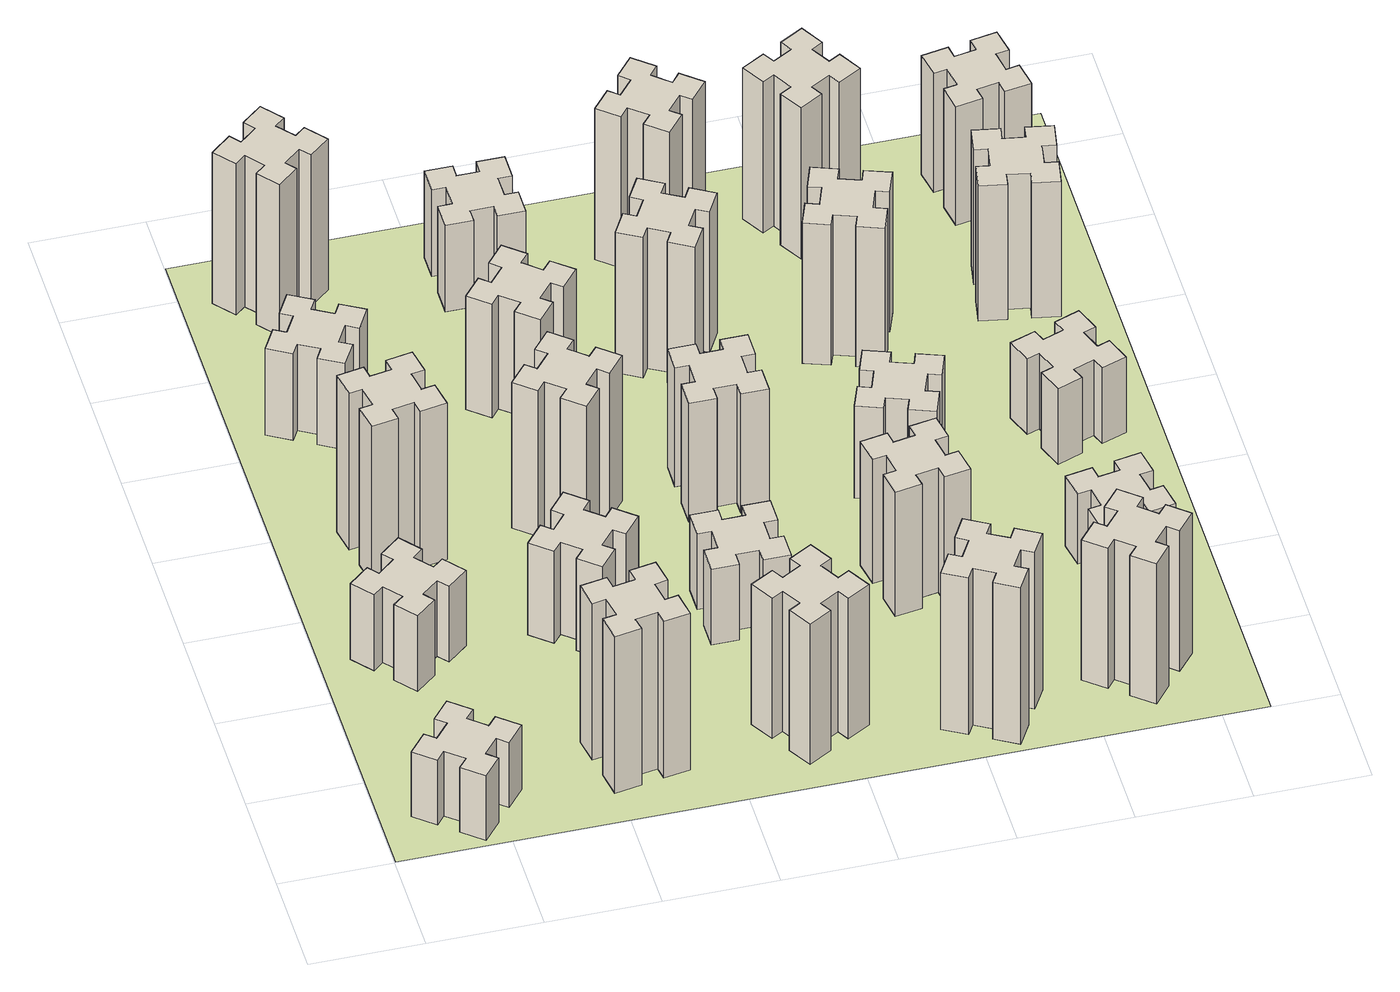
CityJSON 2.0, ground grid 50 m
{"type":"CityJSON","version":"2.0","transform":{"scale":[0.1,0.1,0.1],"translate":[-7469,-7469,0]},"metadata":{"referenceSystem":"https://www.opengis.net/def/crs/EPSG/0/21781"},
"CityObjects":{
"building1":{"type":"Building","attributes":{"class":"1000","function":"1000","usage":"1000","yearOfConstruction":2016,"roofType":"1000","measuredHeight":36,"storeysAboveGround":30,"storeysBelowGround":0},"geometry":[{"type":"Solid","lod":"1","boundaries":[[[[0,1,2,3,4,5,6,7,8,9,10,11,12,13,14,15,16,17,18,19]],[[17,16,20,21]],[[16,15,22,20]],[[15,14,23,22]],[[14,13,24,23]],[[13,12,25,24]],[[12,11,26,25]],[[11,10,27,26]],[[10,9,28,27]],[[9,8,29,28]],[[8,7,30,29]],[[7,6,31,30]],[[6,5,32,31]],[[5,4,33,32]],[[4,3,34,33]],[[3,2,35,34]],[[2,1,36,35]],[[1,0,37,36]],[[0,19,38,37]],[[19,18,39,38]],[[18,17,21,39]],[[24,25,26,27,28,29,30,31,32,33,34,35,36,37,38,39,21,20,22,23]]]]}]},
"building2":{"type":"Building","attributes":{"class":"1000","function":"1000","usage":"1000","yearOfConstruction":2016,"roofType":"1000","measuredHeight":42,"storeysAboveGround":30,"storeysBelowGround":0},"geometry":[{"type":"Solid","lod":"1","boundaries":[[[[40,41,42,43,44,45,46,47,48,49,50,51,52,53,54,55,56,57,58,59]],[[57,56,60,61]],[[56,55,62,60]],[[55,54,63,62]],[[54,53,64,63]],[[53,52,65,64]],[[52,51,66,65]],[[51,50,67,66]],[[50,49,68,67]],[[49,48,69,68]],[[48,47,70,69]],[[47,46,71,70]],[[46,45,72,71]],[[45,44,73,72]],[[44,43,74,73]],[[43,42,75,74]],[[42,41,76,75]],[[41,40,77,76]],[[40,59,78,77]],[[59,58,79,78]],[[58,57,61,79]],[[64,65,66,67,68,69,70,71,72,73,74,75,76,77,78,79,61,60,62,63]]]]}]},
"building3":{"type":"Building","attributes":{"class":"1000","function":"1000","usage":"1000","yearOfConstruction":2016,"roofType":"1000","measuredHeight":87,"storeysAboveGround":30,"storeysBelowGround":0},"geometry":[{"type":"Solid","lod":"1","boundaries":[[[[80,81,82,83,84,85,86,87,88,89,90,91,92,93,94,95,96,97,98,99]],[[97,96,100,101]],[[96,95,102,100]],[[95,94,103,102]],[[94,93,104,103]],[[93,92,105,104]],[[92,91,106,105]],[[91,90,107,106]],[[90,89,108,107]],[[89,88,109,108]],[[88,87,110,109]],[[87,86,111,110]],[[86,85,112,111]],[[85,84,113,112]],[[84,83,114,113]],[[83,82,115,114]],[[82,81,116,115]],[[81,80,117,116]],[[80,99,118,117]],[[99,98,119,118]],[[98,97,101,119]],[[104,105,106,107,108,109,110,111,112,113,114,115,116,117,118,119,101,100,102,103]]]]}]},
"building4":{"type":"Building","attributes":{"class":"1000","function":"1000","usage":"1000","yearOfConstruction":2016,"roofType":"1000","measuredHeight":48,"storeysAboveGround":30,"storeysBelowGround":0},"geometry":[{"type":"Solid","lod":"1","boundaries":[[[[120,121,122,123,124,125,126,127,128,129,130,131,132,133,134,135,136,137,138,139]],[[137,136,140,141]],[[136,135,142,140]],[[135,134,143,142]],[[134,133,144,143]],[[133,132,145,144]],[[132,131,146,145]],[[131,130,147,146]],[[130,129,148,147]],[[129,128,149,148]],[[128,127,150,149]],[[127,126,151,150]],[[126,125,152,151]],[[125,124,153,152]],[[124,123,154,153]],[[123,122,155,154]],[[122,121,156,155]],[[121,120,157,156]],[[120,139,158,157]],[[139,138,159,158]],[[138,137,141,159]],[[144,145,146,147,148,149,150,151,152,153,154,155,156,157,158,159,141,140,142,143]]]]}]},
"building5":{"type":"Building","attributes":{"class":"1000","function":"1000","usage":"1000","yearOfConstruction":2016,"roofType":"1000","measuredHeight":87,"storeysAboveGround":30,"storeysBelowGround":0},"geometry":[{"type":"Solid","lod":"1","boundaries":[[[[160,161,162,163,164,165,166,167,168,169,170,171,172,173,174,175,176,177,178,179]],[[177,176,180,181]],[[176,175,182,180]],[[175,174,183,182]],[[174,173,184,183]],[[173,172,185,184]],[[172,171,186,185]],[[171,170,187,186]],[[170,169,188,187]],[[169,168,189,188]],[[168,167,190,189]],[[167,166,191,190]],[[166,165,192,191]],[[165,164,193,192]],[[164,163,194,193]],[[163,162,195,194]],[[162,161,196,195]],[[161,160,197,196]],[[160,179,198,197]],[[179,178,199,198]],[[178,177,181,199]],[[184,185,186,187,188,189,190,191,192,193,194,195,196,197,198,199,181,180,182,183]]]]}]},
"building6":{"type":"Building","attributes":{"class":"1000","function":"1000","usage":"1000","yearOfConstruction":2016,"roofType":"1000","measuredHeight":84,"storeysAboveGround":30,"storeysBelowGround":0},"geometry":[{"type":"Solid","lod":"1","boundaries":[[[[200,201,202,203,204,205,206,207,208,209,210,211,212,213,214,215,216,217,218,219]],[[217,216,220,221]],[[216,215,222,220]],[[215,214,223,222]],[[214,213,224,223]],[[213,212,225,224]],[[212,211,226,225]],[[211,210,227,226]],[[210,209,228,227]],[[209,208,229,228]],[[208,207,230,229]],[[207,206,231,230]],[[206,205,232,231]],[[205,204,233,232]],[[204,203,234,233]],[[203,202,235,234]],[[202,201,236,235]],[[201,200,237,236]],[[200,219,238,237]],[[219,218,239,238]],[[218,217,221,239]],[[224,225,226,227,228,229,230,231,232,233,234,235,236,237,238,239,221,220,222,223]]]]}]},
"building7":{"type":"Building","attributes":{"class":"1000","function":"1000","usage":"1000","yearOfConstruction":2016,"roofType":"1000","measuredHeight":51,"storeysAboveGround":30,"storeysBelowGround":0},"geometry":[{"type":"Solid","lod":"1","boundaries":[[[[240,241,242,243,244,245,246,247,248,249,250,251,252,253,254,255,256,257,258,259]],[[257,256,260,261]],[[256,255,262,260]],[[255,254,263,262]],[[254,253,264,263]],[[253,252,265,264]],[[252,251,266,265]],[[251,250,267,266]],[[250,249,268,267]],[[249,248,269,268]],[[248,247,270,269]],[[247,246,271,270]],[[246,245,272,271]],[[245,244,273,272]],[[244,243,274,273]],[[243,242,275,274]],[[242,241,276,275]],[[241,240,277,276]],[[240,259,278,277]],[[259,258,279,278]],[[258,257,261,279]],[[264,265,266,267,268,269,270,271,272,273,274,275,276,277,278,279,261,260,262,263]]]]}]},
"building8":{"type":"Building","attributes":{"class":"1000","function":"1000","usage":"1000","yearOfConstruction":2016,"roofType":"1000","measuredHeight":81,"storeysAboveGround":30,"storeysBelowGround":0},"geometry":[{"type":"Solid","lod":"1","boundaries":[[[[280,281,282,283,284,285,286,287,288,289,290,291,292,293,294,295,296,297,298,299]],[[297,296,300,301]],[[296,295,302,300]],[[295,294,303,302]],[[294,293,304,303]],[[293,292,305,304]],[[292,291,306,305]],[[291,290,307,306]],[[290,289,308,307]],[[289,288,309,308]],[[288,287,310,309]],[[287,286,311,310]],[[286,285,312,311]],[[285,284,313,312]],[[284,283,314,313]],[[283,282,315,314]],[[282,281,316,315]],[[281,280,317,316]],[[280,299,318,317]],[[299,298,319,318]],[[298,297,301,319]],[[304,305,306,307,308,309,310,311,312,313,314,315,316,317,318,319,301,300,302,303]]]]}]},
"building9":{"type":"Building","attributes":{"class":"1000","function":"1000","usage":"1000","yearOfConstruction":2016,"roofType":"1000","measuredHeight":78,"storeysAboveGround":30,"storeysBelowGround":0},"geometry":[{"type":"Solid","lod":"1","boundaries":[[[[320,321,322,323,324,325,326,327,328,329,330,331,332,333,334,335,336,337,338,339]],[[337,336,340,341]],[[336,335,342,340]],[[335,334,343,342]],[[334,333,344,343]],[[333,332,345,344]],[[332,331,346,345]],[[331,330,347,346]],[[330,329,348,347]],[[329,328,349,348]],[[328,327,350,349]],[[327,326,351,350]],[[326,325,352,351]],[[325,324,353,352]],[[324,323,354,353]],[[323,322,355,354]],[[322,321,356,355]],[[321,320,357,356]],[[320,339,358,357]],[[339,338,359,358]],[[338,337,341,359]],[[344,345,346,347,348,349,350,351,352,353,354,355,356,357,358,359,341,340,342,343]]]]}]},
"building10":{"type":"Building","attributes":{"class":"1000","function":"1000","usage":"1000","yearOfConstruction":2016,"roofType":"1000","measuredHeight":63,"storeysAboveGround":30,"storeysBelowGround":0},"geometry":[{"type":"Solid","lod":"1","boundaries":[[[[360,361,362,363,364,365,366,367,368,369,370,371,372,373,374,375,376,377,378,379]],[[377,376,380,381]],[[376,375,382,380]],[[375,374,383,382]],[[374,373,384,383]],[[373,372,385,384]],[[372,371,386,385]],[[371,370,387,386]],[[370,369,388,387]],[[369,368,389,388]],[[368,367,390,389]],[[367,366,391,390]],[[366,365,392,391]],[[365,364,393,392]],[[364,363,394,393]],[[363,362,395,394]],[[362,361,396,395]],[[361,360,397,396]],[[360,379,398,397]],[[379,378,399,398]],[[378,377,381,399]],[[384,385,386,387,388,389,390,391,392,393,394,395,396,397,398,399,381,380,382,383]]]]}]},
"building11":{"type":"Building","attributes":{"class":"1000","function":"1000","usage":"1000","yearOfConstruction":2016,"roofType":"1000","measuredHeight":42,"storeysAboveGround":30,"storeysBelowGround":0},"geometry":[{"type":"Solid","lod":"1","boundaries":[[[[400,401,402,403,404,405,406,407,408,409,410,411,412,413,414,415,416,417,418,419]],[[417,416,420,421]],[[416,415,422,420]],[[415,414,423,422]],[[414,413,424,423]],[[413,412,425,424]],[[412,411,426,425]],[[411,410,427,426]],[[410,409,428,427]],[[409,408,429,428]],[[408,407,430,429]],[[407,406,431,430]],[[406,405,432,431]],[[405,404,433,432]],[[404,403,434,433]],[[403,402,435,434]],[[402,401,436,435]],[[401,400,437,436]],[[400,419,438,437]],[[419,418,439,438]],[[418,417,421,439]],[[424,425,426,427,428,429,430,431,432,433,434,435,436,437,438,439,421,420,422,423]]]]}]},
"building12":{"type":"Building","attributes":{"class":"1000","function":"1000","usage":"1000","yearOfConstruction":2016,"roofType":"1000","measuredHeight":48,"storeysAboveGround":30,"storeysBelowGround":0},"geometry":[{"type":"Solid","lod":"1","boundaries":[[[[440,441,442,443,444,445,446,447,448,449,450,451,452,453,454,455,456,457,458,459]],[[457,456,460,461]],[[456,455,462,460]],[[455,454,463,462]],[[454,453,464,463]],[[453,452,465,464]],[[452,451,466,465]],[[451,450,467,466]],[[450,449,468,467]],[[449,448,469,468]],[[448,447,470,469]],[[447,446,471,470]],[[446,445,472,471]],[[445,444,473,472]],[[444,443,474,473]],[[443,442,475,474]],[[442,441,476,475]],[[441,440,477,476]],[[440,459,478,477]],[[459,458,479,478]],[[458,457,461,479]],[[464,465,466,467,468,469,470,471,472,473,474,475,476,477,478,479,461,460,462,463]]]]}]},
"building13":{"type":"Building","attributes":{"class":"1000","function":"1000","usage":"1000","yearOfConstruction":2016,"roofType":"1000","measuredHeight":66,"storeysAboveGround":30,"storeysBelowGround":0},"geometry":[{"type":"Solid","lod":"1","boundaries":[[[[480,481,482,483,484,485,486,487,488,489,490,491,492,493,494,495,496,497,498,499]],[[497,496,500,501]],[[496,495,502,500]],[[495,494,503,502]],[[494,493,504,503]],[[493,492,505,504]],[[492,491,506,505]],[[491,490,507,506]],[[490,489,508,507]],[[489,488,509,508]],[[488,487,510,509]],[[487,486,511,510]],[[486,485,512,511]],[[485,484,513,512]],[[484,483,514,513]],[[483,482,515,514]],[[482,481,516,515]],[[481,480,517,516]],[[480,499,518,517]],[[499,498,519,518]],[[498,497,501,519]],[[504,505,506,507,508,509,510,511,512,513,514,515,516,517,518,519,501,500,502,503]]]]}]},
"building14":{"type":"Building","attributes":{"class":"1000","function":"1000","usage":"1000","yearOfConstruction":2016,"roofType":"1000","measuredHeight":78,"storeysAboveGround":30,"storeysBelowGround":0},"geometry":[{"type":"Solid","lod":"1","boundaries":[[[[520,521,522,523,524,525,526,527,528,529,530,531,532,533,534,535,536,537,538,539]],[[537,536,540,541]],[[536,535,542,540]],[[535,534,543,542]],[[534,533,544,543]],[[533,532,545,544]],[[532,531,546,545]],[[531,530,547,546]],[[530,529,548,547]],[[529,528,549,548]],[[528,527,550,549]],[[527,526,551,550]],[[526,525,552,551]],[[525,524,553,552]],[[524,523,554,553]],[[523,522,555,554]],[[522,521,556,555]],[[521,520,557,556]],[[520,539,558,557]],[[539,538,559,558]],[[538,537,541,559]],[[544,545,546,547,548,549,550,551,552,553,554,555,556,557,558,559,541,540,542,543]]]]}]},
"building15":{"type":"Building","attributes":{"class":"1000","function":"1000","usage":"1000","yearOfConstruction":2016,"roofType":"1000","measuredHeight":87,"storeysAboveGround":30,"storeysBelowGround":0},"geometry":[{"type":"Solid","lod":"1","boundaries":[[[[560,561,562,563,564,565,566,567,568,569,570,571,572,573,574,575,576,577,578,579]],[[577,576,580,581]],[[576,575,582,580]],[[575,574,583,582]],[[574,573,584,583]],[[573,572,585,584]],[[572,571,586,585]],[[571,570,587,586]],[[570,569,588,587]],[[569,568,589,588]],[[568,567,590,589]],[[567,566,591,590]],[[566,565,592,591]],[[565,564,593,592]],[[564,563,594,593]],[[563,562,595,594]],[[562,561,596,595]],[[561,560,597,596]],[[560,579,598,597]],[[579,578,599,598]],[[578,577,581,599]],[[584,585,586,587,588,589,590,591,592,593,594,595,596,597,598,599,581,580,582,583]]]]}]},
"building16":{"type":"Building","attributes":{"class":"1000","function":"1000","usage":"1000","yearOfConstruction":2016,"roofType":"1000","measuredHeight":69,"storeysAboveGround":30,"storeysBelowGround":0},"geometry":[{"type":"Solid","lod":"1","boundaries":[[[[600,601,602,603,604,605,606,607,608,609,610,611,612,613,614,615,616,617,618,619]],[[617,616,620,621]],[[616,615,622,620]],[[615,614,623,622]],[[614,613,624,623]],[[613,612,625,624]],[[612,611,626,625]],[[611,610,627,626]],[[610,609,628,627]],[[609,608,629,628]],[[608,607,630,629]],[[607,606,631,630]],[[606,605,632,631]],[[605,604,633,632]],[[604,603,634,633]],[[603,602,635,634]],[[602,601,636,635]],[[601,600,637,636]],[[600,619,638,637]],[[619,618,639,638]],[[618,617,621,639]],[[624,625,626,627,628,629,630,631,632,633,634,635,636,637,638,639,621,620,622,623]]]]}]},
"building17":{"type":"Building","attributes":{"class":"1000","function":"1000","usage":"1000","yearOfConstruction":2016,"roofType":"1000","measuredHeight":84,"storeysAboveGround":30,"storeysBelowGround":0},"geometry":[{"type":"Solid","lod":"1","boundaries":[[[[640,641,642,643,644,645,646,647,648,649,650,651,652,653,654,655,656,657,658,659]],[[657,656,660,661]],[[656,655,662,660]],[[655,654,663,662]],[[654,653,664,663]],[[653,652,665,664]],[[652,651,666,665]],[[651,650,667,666]],[[650,649,668,667]],[[649,648,669,668]],[[648,647,670,669]],[[647,646,671,670]],[[646,645,672,671]],[[645,644,673,672]],[[644,643,674,673]],[[643,642,675,674]],[[642,641,676,675]],[[641,640,677,676]],[[640,659,678,677]],[[659,658,679,678]],[[658,657,661,679]],[[664,665,666,667,668,669,670,671,672,673,674,675,676,677,678,679,661,660,662,663]]]]}]},
"building18":{"type":"Building","attributes":{"class":"1000","function":"1000","usage":"1000","yearOfConstruction":2016,"roofType":"1000","measuredHeight":51,"storeysAboveGround":30,"storeysBelowGround":0},"geometry":[{"type":"Solid","lod":"1","boundaries":[[[[680,681,682,683,684,685,686,687,688,689,690,691,692,693,694,695,696,697,698,699]],[[697,696,700,701]],[[696,695,702,700]],[[695,694,703,702]],[[694,693,704,703]],[[693,692,705,704]],[[692,691,706,705]],[[691,690,707,706]],[[690,689,708,707]],[[689,688,709,708]],[[688,687,710,709]],[[687,686,711,710]],[[686,685,712,711]],[[685,684,713,712]],[[684,683,714,713]],[[683,682,715,714]],[[682,681,716,715]],[[681,680,717,716]],[[680,699,718,717]],[[699,698,719,718]],[[698,697,701,719]],[[704,705,706,707,708,709,710,711,712,713,714,715,716,717,718,719,701,700,702,703]]]]}]},
"building19":{"type":"Building","attributes":{"class":"1000","function":"1000","usage":"1000","yearOfConstruction":2016,"roofType":"1000","measuredHeight":78,"storeysAboveGround":30,"storeysBelowGround":0},"geometry":[{"type":"Solid","lod":"1","boundaries":[[[[720,721,722,723,724,725,726,727,728,729,730,731,732,733,734,735,736,737,738,739]],[[737,736,740,741]],[[736,735,742,740]],[[735,734,743,742]],[[734,733,744,743]],[[733,732,745,744]],[[732,731,746,745]],[[731,730,747,746]],[[730,729,748,747]],[[729,728,749,748]],[[728,727,750,749]],[[727,726,751,750]],[[726,725,752,751]],[[725,724,753,752]],[[724,723,754,753]],[[723,722,755,754]],[[722,721,756,755]],[[721,720,757,756]],[[720,739,758,757]],[[739,738,759,758]],[[738,737,741,759]],[[744,745,746,747,748,749,750,751,752,753,754,755,756,757,758,759,741,740,742,743]]]]}]},
"building20":{"type":"Building","attributes":{"class":"1000","function":"1000","usage":"1000","yearOfConstruction":2016,"roofType":"1000","measuredHeight":78,"storeysAboveGround":30,"storeysBelowGround":0},"geometry":[{"type":"Solid","lod":"1","boundaries":[[[[760,761,762,763,764,765,766,767,768,769,770,771,772,773,774,775,776,777,778,779]],[[777,776,780,781]],[[776,775,782,780]],[[775,774,783,782]],[[774,773,784,783]],[[773,772,785,784]],[[772,771,786,785]],[[771,770,787,786]],[[770,769,788,787]],[[769,768,789,788]],[[768,767,790,789]],[[767,766,791,790]],[[766,765,792,791]],[[765,764,793,792]],[[764,763,794,793]],[[763,762,795,794]],[[762,761,796,795]],[[761,760,797,796]],[[760,779,798,797]],[[779,778,799,798]],[[778,777,781,799]],[[784,785,786,787,788,789,790,791,792,793,794,795,796,797,798,799,781,780,782,783]]]]}]},
"building21":{"type":"Building","attributes":{"class":"1000","function":"1000","usage":"1000","yearOfConstruction":2016,"roofType":"1000","measuredHeight":84,"storeysAboveGround":30,"storeysBelowGround":0},"geometry":[{"type":"Solid","lod":"1","boundaries":[[[[800,801,802,803,804,805,806,807,808,809,810,811,812,813,814,815,816,817,818,819]],[[817,816,820,821]],[[816,815,822,820]],[[815,814,823,822]],[[814,813,824,823]],[[813,812,825,824]],[[812,811,826,825]],[[811,810,827,826]],[[810,809,828,827]],[[809,808,829,828]],[[808,807,830,829]],[[807,806,831,830]],[[806,805,832,831]],[[805,804,833,832]],[[804,803,834,833]],[[803,802,835,834]],[[802,801,836,835]],[[801,800,837,836]],[[800,819,838,837]],[[819,818,839,838]],[[818,817,821,839]],[[824,825,826,827,828,829,830,831,832,833,834,835,836,837,838,839,821,820,822,823]]]]}]},
"building22":{"type":"Building","attributes":{"class":"1000","function":"1000","usage":"1000","yearOfConstruction":2016,"roofType":"1000","measuredHeight":39,"storeysAboveGround":30,"storeysBelowGround":0},"geometry":[{"type":"Solid","lod":"1","boundaries":[[[[840,841,842,843,844,845,846,847,848,849,850,851,852,853,854,855,856,857,858,859]],[[857,856,860,861]],[[856,855,862,860]],[[855,854,863,862]],[[854,853,864,863]],[[853,852,865,864]],[[852,851,866,865]],[[851,850,867,866]],[[850,849,868,867]],[[849,848,869,868]],[[848,847,870,869]],[[847,846,871,870]],[[846,845,872,871]],[[845,844,873,872]],[[844,843,874,873]],[[843,842,875,874]],[[842,841,876,875]],[[841,840,877,876]],[[840,859,878,877]],[[859,858,879,878]],[[858,857,861,879]],[[864,865,866,867,868,869,870,871,872,873,874,875,876,877,878,879,861,860,862,863]]]]}]},
"building23":{"type":"Building","attributes":{"class":"1000","function":"1000","usage":"1000","yearOfConstruction":2016,"roofType":"1000","measuredHeight":42,"storeysAboveGround":30,"storeysBelowGround":0},"geometry":[{"type":"Solid","lod":"1","boundaries":[[[[880,881,882,883,884,885,886,887,888,889,890,891,892,893,894,895,896,897,898,899]],[[897,896,900,901]],[[896,895,902,900]],[[895,894,903,902]],[[894,893,904,903]],[[893,892,905,904]],[[892,891,906,905]],[[891,890,907,906]],[[890,889,908,907]],[[889,888,909,908]],[[888,887,910,909]],[[887,886,911,910]],[[886,885,912,911]],[[885,884,913,912]],[[884,883,914,913]],[[883,882,915,914]],[[882,881,916,915]],[[881,880,917,916]],[[880,899,918,917]],[[899,898,919,918]],[[898,897,901,919]],[[904,905,906,907,908,909,910,911,912,913,914,915,916,917,918,919,901,900,902,903]]]]}]},
"building24":{"type":"Building","attributes":{"class":"1000","function":"1000","usage":"1000","yearOfConstruction":2016,"roofType":"1000","measuredHeight":75,"storeysAboveGround":30,"storeysBelowGround":0},"geometry":[{"type":"Solid","lod":"1","boundaries":[[[[920,921,922,923,924,925,926,927,928,929,930,931,932,933,934,935,936,937,938,939]],[[937,936,940,941]],[[936,935,942,940]],[[935,934,943,942]],[[934,933,944,943]],[[933,932,945,944]],[[932,931,946,945]],[[931,930,947,946]],[[930,929,948,947]],[[929,928,949,948]],[[928,927,950,949]],[[927,926,951,950]],[[926,925,952,951]],[[925,924,953,952]],[[924,923,954,953]],[[923,922,955,954]],[[922,921,956,955]],[[921,920,957,956]],[[920,939,958,957]],[[939,938,959,958]],[[938,937,941,959]],[[944,945,946,947,948,949,950,951,952,953,954,955,956,957,958,959,941,940,942,943]]]]}]},
"building25":{"type":"Building","attributes":{"class":"1000","function":"1000","usage":"1000","yearOfConstruction":2016,"roofType":"1000","measuredHeight":66,"storeysAboveGround":30,"storeysBelowGround":0},"geometry":[{"type":"Solid","lod":"1","boundaries":[[[[960,961,962,963,964,965,966,967,968,969,970,971,972,973,974,975,976,977,978,979]],[[977,976,980,981]],[[976,975,982,980]],[[975,974,983,982]],[[974,973,984,983]],[[973,972,985,984]],[[972,971,986,985]],[[971,970,987,986]],[[970,969,988,987]],[[969,968,989,988]],[[968,967,990,989]],[[967,966,991,990]],[[966,965,992,991]],[[965,964,993,992]],[[964,963,994,993]],[[963,962,995,994]],[[962,961,996,995]],[[961,960,997,996]],[[960,979,998,997]],[[979,978,999,998]],[[978,977,981,999]],[[984,985,986,987,988,989,990,991,992,993,994,995,996,997,998,999,981,980,982,983]]]]}]},
"landuse1":{"type":"LandUse","attributes":{"name":"plot1","function":"1010"},"geometry":[{"type":"MultiSurface","lod":"1","boundaries":[[[1000,1001,1002,1003]]]}]}
},
"vertices":[
[266,223,0],[343,159,0],[304,113,0],[396,36,0],[473,128,0],[427,166,0],[492,243,0],[538,204,0],[615,296,0],[523,373,0],[484,327,0],[408,392,0],[446,438,0],[354,515,0],[277,423,0],[323,384,0],[259,308,0],[213,346,0],[136,254,0],[228,177,0],[259,308,360],[213,346,360],[323,384,360],[277,423,360],[354,515,360],[446,438,360],[408,392,360],[484,327,360],[523,373,360],[615,296,360],[538,204,360],[492,243,360],[427,166,360],[473,128,360],[396,36,360],[304,113,360],[343,159,360],[266,223,360],[228,177,360],[136,254,360],
[343,1332,0],[266,1267,0],[228,1313,0],[136,1236,0],[213,1144,0],[259,1183,0],[323,1106,0],[277,1068,0],[354,976,0],[446,1053,0],[408,1099,0],[484,1163,0],[523,1117,0],[615,1194,0],[538,1286,0],[492,1248,0],[427,1324,0],[473,1363,0],[396,1455,0],[304,1378,0],[427,1324,420],[473,1363,420],[492,1248,420],[538,1286,420],[615,1194,420],[523,1117,420],[484,1163,420],[408,1099,420],[446,1053,420],[354,976,420],[277,1068,420],[323,1106,420],[259,1183,420],[213,1144,420],[136,1236,420],[228,1313,420],[266,1267,420],[343,1332,420],[304,1378,420],[396,1455,420],
[445,1738,0],[544,1756,0],[554,1697,0],[672,1717,0],[651,1836,0],[592,1825,0],[575,1924,0],[634,1934,0],[613,2052,0],[495,2031,0],[505,1972,0],[407,1955,0],[397,2014,0],[278,1993,0],[299,1875,0],[358,1885,0],[376,1787,0],[317,1777,0],[337,1658,0],[456,1679,0],[376,1787,870],[317,1777,870],[358,1885,870],[299,1875,870],[278,1993,870],[397,2014,870],[407,1955,870],[505,1972,870],[495,2031,870],[613,2052,870],[634,1934,870],[575,1924,870],[592,1825,870],[651,1836,870],[672,1717,870],[554,1697,870],[544,1756,870],[445,1738,870],[456,1679,870],[337,1658,870],
[277,2625,0],[364,2575,0],[334,2523,0],[438,2463,0],[498,2567,0],[446,2597,0],[496,2684,0],[548,2654,0],[608,2758,0],[504,2818,0],[474,2766,0],[387,2816,0],[417,2868,0],[313,2928,0],[253,2824,0],[305,2794,0],[255,2707,0],[203,2737,0],[143,2633,0],[247,2573,0],[255,2707,480],[203,2737,480],[305,2794,480],[253,2824,480],[313,2928,480],[417,2868,480],[387,2816,480],[474,2766,480],[504,2818,480],[608,2758,480],[548,2654,480],[496,2684,480],[446,2597,480],[498,2567,480],[438,2463,480],[334,2523,480],[364,2575,480],[277,2625,480],[247,2573,480],[143,2633,480],
[1232,345,0],[1215,444,0],[1274,454,0],[1253,572,0],[1135,551,0],[1145,492,0],[1047,475,0],[1037,534,0],[918,513,0],[939,395,0],[998,405,0],[1016,307,0],[957,297,0],[977,178,0],[1096,199,0],[1085,258,0],[1184,276,0],[1194,217,0],[1312,237,0],[1291,356,0],[1184,276,870],[1194,217,870],[1085,258,870],[1096,199,870],[977,178,870],[957,297,870],[1016,307,870],[998,405,870],[939,395,870],[918,513,870],[1037,534,870],[1047,475,870],[1145,492,870],[1135,551,870],[1253,572,870],[1274,454,870],[1215,444,870],[1232,345,870],[1291,356,870],[1312,237,870],
[408,3319,0],[484,3383,0],[523,3337,0],[615,3414,0],[538,3506,0],[492,3468,0],[427,3544,0],[473,3583,0],[396,3675,0],[304,3598,0],[343,3552,0],[266,3487,0],[228,3533,0],[136,3456,0],[213,3364,0],[259,3403,0],[323,3326,0],[277,3288,0],[354,3196,0],[446,3273,0],[323,3326,840],[277,3288,840],[259,3403,840],[213,3364,840],[136,3456,840],[228,3533,840],[266,3487,840],[343,3552,840],[304,3598,840],[396,3675,840],[473,3583,840],[427,3544,840],[492,3468,840],[538,3506,840],[615,3414,840],[523,3337,840],[484,3383,840],[408,3319,840],[446,3273,840],[354,3196,840],
[1063,1324,0],[999,1248,0],[953,1286,0],[876,1194,0],[968,1117,0],[1006,1163,0],[1083,1099,0],[1044,1053,0],[1136,976,0],[1213,1068,0],[1167,1106,0],[1232,1183,0],[1278,1144,0],[1355,1236,0],[1263,1313,0],[1224,1267,0],[1148,1332,0],[1186,1378,0],[1094,1455,0],[1017,1363,0],[1148,1332,510],[1186,1378,510],[1224,1267,510],[1263,1313,510],[1355,1236,510],[1278,1144,510],[1232,1183,510],[1167,1106,510],[1213,1068,510],[1136,976,510],[1044,1053,510],[1083,1099,510],[1006,1163,510],[968,1117,510],[876,1194,510],[953,1286,510],[999,1248,510],[1063,1324,510],[1017,1363,510],[1094,1455,510],
[1324,1907,0],[1248,1972,0],[1286,2018,0],[1194,2095,0],[1117,2003,0],[1163,1964,0],[1099,1888,0],[1053,1926,0],[976,1834,0],[1068,1757,0],[1106,1803,0],[1183,1739,0],[1144,1693,0],[1236,1616,0],[1313,1708,0],[1267,1746,0],[1332,1823,0],[1378,1784,0],[1455,1876,0],[1363,1953,0],[1332,1823,810],[1378,1784,810],[1267,1746,810],[1313,1708,810],[1236,1616,810],[1144,1693,810],[1183,1739,810],[1106,1803,810],[1068,1757,810],[976,1834,810],[1053,1926,810],[1099,1888,810],[1163,1964,810],[1117,2003,810],[1194,2095,810],[1286,2018,810],[1248,1972,810],[1324,1907,810],[1363,1953,810],[1455,1876,810],
[1867,255,0],[1954,305,0],[1984,253,0],[2088,313,0],[2028,417,0],[1976,387,0],[1926,474,0],[1978,504,0],[1918,608,0],[1814,548,0],[1844,496,0],[1757,446,0],[1727,498,0],[1623,438,0],[1683,334,0],[1735,364,0],[1785,277,0],[1733,247,0],[1793,143,0],[1897,203,0],[1785,277,780],[1733,247,780],[1735,364,780],[1683,334,780],[1623,438,780],[1727,498,780],[1757,446,780],[1844,496,780],[1814,548,780],[1918,608,780],[1978,504,780],[1926,474,780],[1976,387,780],[2028,417,780],[2088,313,780],[1984,253,780],[1954,305,780],[1867,255,780],[1897,203,780],[1793,143,780],
[1267,2486,0],[1332,2563,0],[1378,2524,0],[1455,2616,0],[1363,2693,0],[1324,2647,0],[1248,2712,0],[1286,2758,0],[1194,2835,0],[1117,2743,0],[1163,2704,0],[1099,2628,0],[1053,2666,0],[976,2574,0],[1068,2497,0],[1106,2543,0],[1183,2479,0],[1144,2433,0],[1236,2356,0],[1313,2448,0],[1183,2479,630],[1144,2433,630],[1106,2543,630],[1068,2497,630],[976,2574,630],[1053,2666,630],[1099,2628,630],[1163,2704,630],[1117,2743,630],[1194,2835,630],[1286,2758,630],[1248,2712,630],[1324,2647,630],[1363,2693,630],[1455,2616,630],[1378,2524,630],[1332,2563,630],[1267,2486,630],[1313,2448,630],[1236,2356,630],
[1645,1165,0],[1645,1065,0],[1585,1065,0],[1585,945,0],[1705,945,0],[1705,1005,0],[1805,1005,0],[1805,945,0],[1925,945,0],[1925,1065,0],[1865,1065,0],[1865,1165,0],[1925,1165,0],[1925,1285,0],[1805,1285,0],[1805,1225,0],[1705,1225,0],[1705,1285,0],[1585,1285,0],[1585,1165,0],[1705,1225,420],[1705,1285,420],[1805,1225,420],[1805,1285,420],[1925,1285,420],[1925,1165,420],[1865,1165,420],[1865,1065,420],[1925,1065,420],[1925,945,420],[1805,945,420],[1805,1005,420],[1705,1005,420],[1705,945,420],[1585,945,420],[1585,1065,420],[1645,1065,420],[1645,1165,420],[1585,1165,420],[1585,1285,420],
[1105,3385,0],[1105,3285,0],[1045,3285,0],[1045,3165,0],[1165,3165,0],[1165,3225,0],[1265,3225,0],[1265,3165,0],[1385,3165,0],[1385,3285,0],[1325,3285,0],[1325,3385,0],[1385,3385,0],[1385,3505,0],[1265,3505,0],[1265,3445,0],[1165,3445,0],[1165,3505,0],[1045,3505,0],[1045,3385,0],[1165,3445,480],[1165,3505,480],[1265,3445,480],[1265,3505,480],[1385,3505,480],[1385,3385,480],[1325,3385,480],[1325,3285,480],[1385,3285,480],[1385,3165,480],[1265,3165,480],[1265,3225,480],[1165,3225,480],[1165,3165,480],[1045,3165,480],[1045,3285,480],[1105,3285,480],[1105,3385,480],[1045,3385,480],[1045,3505,480],
[1805,1745,0],[1905,1745,0],[1905,1685,0],[2025,1685,0],[2025,1805,0],[1965,1805,0],[1965,1905,0],[2025,1905,0],[2025,2025,0],[1905,2025,0],[1905,1965,0],[1805,1965,0],[1805,2025,0],[1685,2025,0],[1685,1905,0],[1745,1905,0],[1745,1805,0],[1685,1805,0],[1685,1685,0],[1805,1685,0],[1745,1805,660],[1685,1805,660],[1745,1905,660],[1685,1905,660],[1685,2025,660],[1805,2025,660],[1805,1965,660],[1905,1965,660],[1905,2025,660],[2025,2025,660],[2025,1905,660],[1965,1905,660],[1965,1805,660],[2025,1805,660],[2025,1685,660],[1905,1685,660],[1905,1745,660],[1805,1745,660],[1805,1685,660],[1685,1685,660],
[1757,2625,0],[1844,2575,0],[1814,2523,0],[1918,2463,0],[1978,2567,0],[1926,2597,0],[1976,2684,0],[2028,2654,0],[2088,2758,0],[1984,2818,0],[1954,2766,0],[1867,2816,0],[1897,2868,0],[1793,2928,0],[1733,2824,0],[1785,2794,0],[1735,2707,0],[1683,2737,0],[1623,2633,0],[1727,2573,0],[1735,2707,780],[1683,2737,780],[1785,2794,780],[1733,2824,780],[1793,2928,780],[1897,2868,780],[1867,2816,780],[1954,2766,780],[1984,2818,780],[2088,2758,780],[2028,2654,780],[1976,2684,780],[1926,2597,780],[1978,2567,780],[1918,2463,780],[1814,2523,780],[1844,2575,780],[1757,2625,780],[1727,2573,780],[1623,2633,780],
[2666,177,0],[2716,264,0],[2768,234,0],[2828,338,0],[2724,398,0],[2694,346,0],[2607,396,0],[2637,448,0],[2533,508,0],[2473,404,0],[2525,374,0],[2475,287,0],[2423,317,0],[2363,213,0],[2467,153,0],[2497,205,0],[2584,155,0],[2554,103,0],[2658,43,0],[2718,147,0],[2584,155,870],[2554,103,870],[2497,205,870],[2467,153,870],[2363,213,870],[2423,317,870],[2475,287,870],[2525,374,870],[2473,404,870],[2533,508,870],[2637,448,870],[2607,396,870],[2694,346,870],[2724,398,870],[2828,338,870],[2768,234,870],[2716,264,870],[2666,177,870],[2718,147,870],[2658,43,870],
[2612,1085,0],[2595,1184,0],[2654,1194,0],[2633,1312,0],[2515,1291,0],[2525,1232,0],[2427,1215,0],[2417,1274,0],[2298,1253,0],[2319,1135,0],[2378,1145,0],[2396,1047,0],[2337,1037,0],[2357,918,0],[2476,939,0],[2465,998,0],[2564,1016,0],[2574,957,0],[2692,977,0],[2671,1096,0],[2564,1016,690],[2574,957,690],[2465,998,690],[2476,939,690],[2357,918,690],[2337,1037,690],[2396,1047,690],[2378,1145,690],[2319,1135,690],[2298,1253,690],[2417,1274,690],[2427,1215,690],[2525,1232,690],[2515,1291,690],[2633,1312,690],[2654,1194,690],[2595,1184,690],[2612,1085,690],[2671,1096,690],[2692,977,690],
[1846,3283,0],[1923,3219,0],[1884,3173,0],[1976,3096,0],[2053,3188,0],[2007,3226,0],[2072,3303,0],[2118,3264,0],[2195,3356,0],[2103,3433,0],[2064,3387,0],[1988,3452,0],[2026,3498,0],[1934,3575,0],[1857,3483,0],[1903,3444,0],[1839,3368,0],[1793,3406,0],[1716,3314,0],[1808,3237,0],[1839,3368,840],[1793,3406,840],[1903,3444,840],[1857,3483,840],[1934,3575,840],[2026,3498,840],[1988,3452,840],[2064,3387,840],[2103,3433,840],[2195,3356,840],[2118,3264,840],[2072,3303,840],[2007,3226,840],[2053,3188,840],[1976,3096,840],[1884,3173,840],[1923,3219,840],[1846,3283,840],[1808,3237,840],[1716,3314,840],
[2509,1840,0],[2475,1746,0],[2419,1767,0],[2377,1654,0],[2490,1613,0],[2511,1669,0],[2605,1635,0],[2584,1579,0],[2697,1537,0],[2738,1650,0],[2682,1671,0],[2716,1765,0],[2772,1744,0],[2813,1857,0],[2700,1898,0],[2680,1842,0],[2586,1876,0],[2607,1932,0],[2494,1973,0],[2453,1860,0],[2586,1876,510],[2607,1932,510],[2680,1842,510],[2700,1898,510],[2813,1857,510],[2772,1744,510],[2716,1765,510],[2682,1671,510],[2738,1650,510],[2697,1537,510],[2584,1579,510],[2605,1635,510],[2511,1669,510],[2490,1613,510],[2377,1654,510],[2419,1767,510],[2475,1746,510],[2509,1840,510],[2453,1860,510],[2494,1973,510],
[3344,427,0],[3268,492,0],[3306,538,0],[3214,615,0],[3137,523,0],[3183,484,0],[3119,408,0],[3073,446,0],[2996,354,0],[3088,277,0],[3126,323,0],[3203,259,0],[3164,213,0],[3256,136,0],[3333,228,0],[3287,266,0],[3352,343,0],[3398,304,0],[3475,396,0],[3383,473,0],[3352,343,780],[3398,304,780],[3287,266,780],[3333,228,780],[3256,136,780],[3164,213,780],[3203,259,780],[3126,323,780],[3088,277,780],[2996,354,780],[3073,446,780],[3119,408,780],[3183,484,780],[3137,523,780],[3214,615,780],[3306,538,780],[3268,492,780],[3344,427,780],[3383,473,780],[3475,396,780],
[2511,2509,0],[2605,2475,0],[2584,2419,0],[2697,2377,0],[2738,2490,0],[2682,2511,0],[2716,2605,0],[2772,2584,0],[2813,2697,0],[2700,2738,0],[2680,2682,0],[2586,2716,0],[2607,2772,0],[2494,2813,0],[2453,2700,0],[2509,2680,0],[2475,2586,0],[2419,2607,0],[2377,2494,0],[2490,2453,0],[2475,2586,780],[2419,2607,780],[2509,2680,780],[2453,2700,780],[2494,2813,780],[2607,2772,780],[2586,2716,780],[2680,2682,780],[2700,2738,780],[2813,2697,780],[2772,2584,780],[2716,2605,780],[2682,2511,780],[2738,2490,780],[2697,2377,780],[2584,2419,780],[2605,2475,780],[2511,2509,780],[2490,2453,780],[2377,2494,780],
[2607,3215,0],[2694,3265,0],[2724,3213,0],[2828,3273,0],[2768,3377,0],[2716,3347,0],[2666,3434,0],[2718,3464,0],[2658,3568,0],[2554,3508,0],[2584,3456,0],[2497,3406,0],[2467,3458,0],[2363,3398,0],[2423,3294,0],[2475,3324,0],[2525,3237,0],[2473,3207,0],[2533,3103,0],[2637,3163,0],[2525,3237,840],[2473,3207,840],[2475,3324,840],[2423,3294,840],[2363,3398,840],[2467,3458,840],[2497,3406,840],[2584,3456,840],[2554,3508,840],[2658,3568,840],[2718,3464,840],[2666,3434,840],[2716,3347,840],[2768,3377,840],[2828,3273,840],[2724,3213,840],[2694,3265,840],[2607,3215,840],[2637,3163,840],[2533,3103,840],
[3452,985,0],[3435,1084,0],[3494,1094,0],[3473,1212,0],[3355,1191,0],[3365,1132,0],[3267,1115,0],[3257,1174,0],[3138,1153,0],[3159,1035,0],[3218,1045,0],[3236,947,0],[3177,937,0],[3197,818,0],[3316,839,0],[3305,898,0],[3404,916,0],[3414,857,0],[3532,877,0],[3511,996,0],[3404,916,390],[3414,857,390],[3305,898,390],[3316,839,390],[3197,818,390],[3177,937,390],[3236,947,390],[3218,1045,390],[3159,1035,390],[3138,1153,390],[3257,1174,390],[3267,1115,390],[3365,1132,390],[3355,1191,390],[3473,1212,390],[3494,1094,390],[3435,1084,390],[3452,985,390],[3511,996,390],[3532,877,390],
[3345,1976,0],[3251,1942,0],[3230,1998,0],[3117,1957,0],[3159,1844,0],[3215,1865,0],[3249,1771,0],[3193,1750,0],[3234,1637,0],[3347,1679,0],[3326,1735,0],[3420,1769,0],[3440,1713,0],[3553,1754,0],[3512,1867,0],[3456,1846,0],[3422,1940,0],[3478,1960,0],[3437,2073,0],[3324,2032,0],[3422,1940,420],[3478,1960,420],[3456,1846,420],[3512,1867,420],[3553,1754,420],[3440,1713,420],[3420,1769,420],[3326,1735,420],[3347,1679,420],[3234,1637,420],[3193,1750,420],[3249,1771,420],[3215,1865,420],[3159,1844,420],[3117,1957,420],[3230,1998,420],[3251,1942,420],[3345,1976,420],[3324,2032,420],[3437,2073,420],
[3236,2764,0],[3218,2665,0],[3159,2676,0],[3138,2557,0],[3257,2537,0],[3267,2596,0],[3365,2578,0],[3355,2519,0],[3473,2498,0],[3494,2617,0],[3435,2627,0],[3452,2725,0],[3511,2715,0],[3532,2833,0],[3414,2854,0],[3404,2795,0],[3305,2812,0],[3316,2871,0],[3197,2892,0],[3177,2774,0],[3305,2812,750],[3316,2871,750],[3404,2795,750],[3414,2854,750],[3532,2833,750],[3511,2715,750],[3452,2725,750],[3435,2627,750],[3494,2617,750],[3473,2498,750],[3355,2519,750],[3365,2578,750],[3267,2596,750],[3257,2537,750],[3138,2557,750],[3159,2676,750],[3218,2665,750],[3236,2764,750],[3177,2774,750],[3197,2892,750],
[3218,3365,0],[3236,3267,0],[3177,3257,0],[3197,3138,0],[3316,3159,0],[3305,3218,0],[3404,3236,0],[3414,3177,0],[3532,3197,0],[3511,3316,0],[3452,3305,0],[3435,3404,0],[3494,3414,0],[3473,3532,0],[3355,3511,0],[3365,3452,0],[3267,3435,0],[3257,3494,0],[3138,3473,0],[3159,3355,0],[3267,3435,660],[3257,3494,660],[3365,3452,660],[3355,3511,660],[3473,3532,660],[3494,3414,660],[3435,3404,660],[3452,3305,660],[3511,3316,660],[3532,3197,660],[3414,3177,660],[3404,3236,660],[3305,3218,660],[3316,3159,660],[3197,3138,660],[3177,3257,660],[3236,3267,660],[3218,3365,660],[3159,3355,660],[3138,3473,660],
[5,3705,0],[3705,3705,0],[3705,5,0],[5,5,0]
]}
